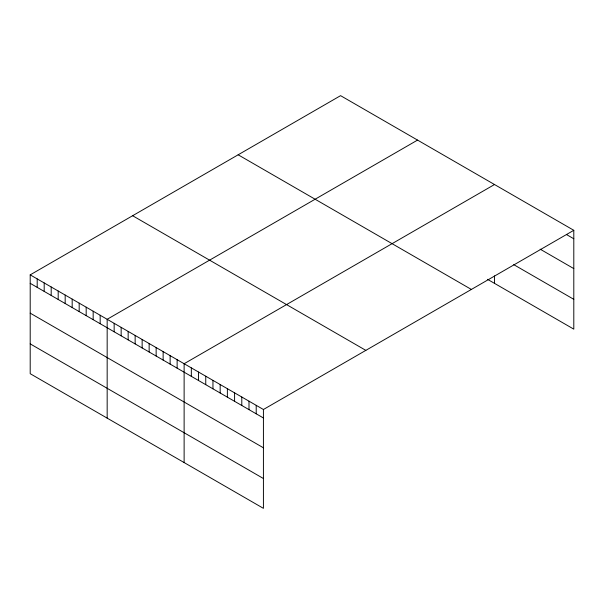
<?xml version="1.0" encoding="UTF-8"?>
<svg xmlns="http://www.w3.org/2000/svg" width="604" height="604" viewBox="0 0 604 604"><rect width="100%" height="100%" fill="white"/><g stroke="black" fill="none" stroke-linecap="round" stroke-linejoin="round"><path stroke-width="0.91" d="M573.8 230.305L263.419 409.504L263.419 508.341L30.2 373.695L30.2 274.858L340.581 95.659L573.8 230.305L573.8 329.142L487.511 279.32M417.545 140.098L107.165 319.289L107.165 418.127M494.502 184.53L184.122 363.729L184.122 462.558M566.59 234.609L573.8 238.776M540.157 249.173L573.8 268.599M513.732 264.635L573.8 299.32M238.157 154.798L471.377 289.444M132.623 215.726L365.843 350.373M30.2 274.858L263.419 409.504M30.2 283.321L263.419 417.968M30.2 313.144L263.419 447.791M30.2 343.872L263.419 478.519M494.502 275.907L494.502 283.359M256.209 405.344L256.209 413.808M248.999 401.184L248.999 409.648M241.796 397.017L241.796 405.488M234.586 392.857L234.586 401.32M227.376 388.697L227.376 397.16M220.166 384.537L220.166 393M212.955 380.377L212.955 388.84M205.753 376.209L205.753 384.68M198.542 372.049L198.542 380.512M191.332 367.889L191.332 376.352M177.131 359.69L177.131 368.153M170.132 355.65L170.132 364.114M163.133 351.603L163.133 360.075M156.142 347.564L156.142 356.035M149.143 343.525L149.143 351.996M142.144 339.486L142.144 347.957M135.145 335.447L135.145 343.918M128.154 331.407L128.154 339.878M121.155 327.368L121.155 335.839M114.156 323.329L114.156 331.8M100.166 315.25L100.166 323.721M93.167 311.211L93.167 319.675M86.176 307.172L86.176 315.635M79.177 303.132L79.177 311.596M72.178 299.093L72.178 307.557M65.179 295.054L65.179 303.518M58.188 291.015L58.188 299.478M51.189 286.976L51.189 295.439M44.19 282.936L44.19 291.4M37.199 278.897L37.199 287.361"/></g></svg>
